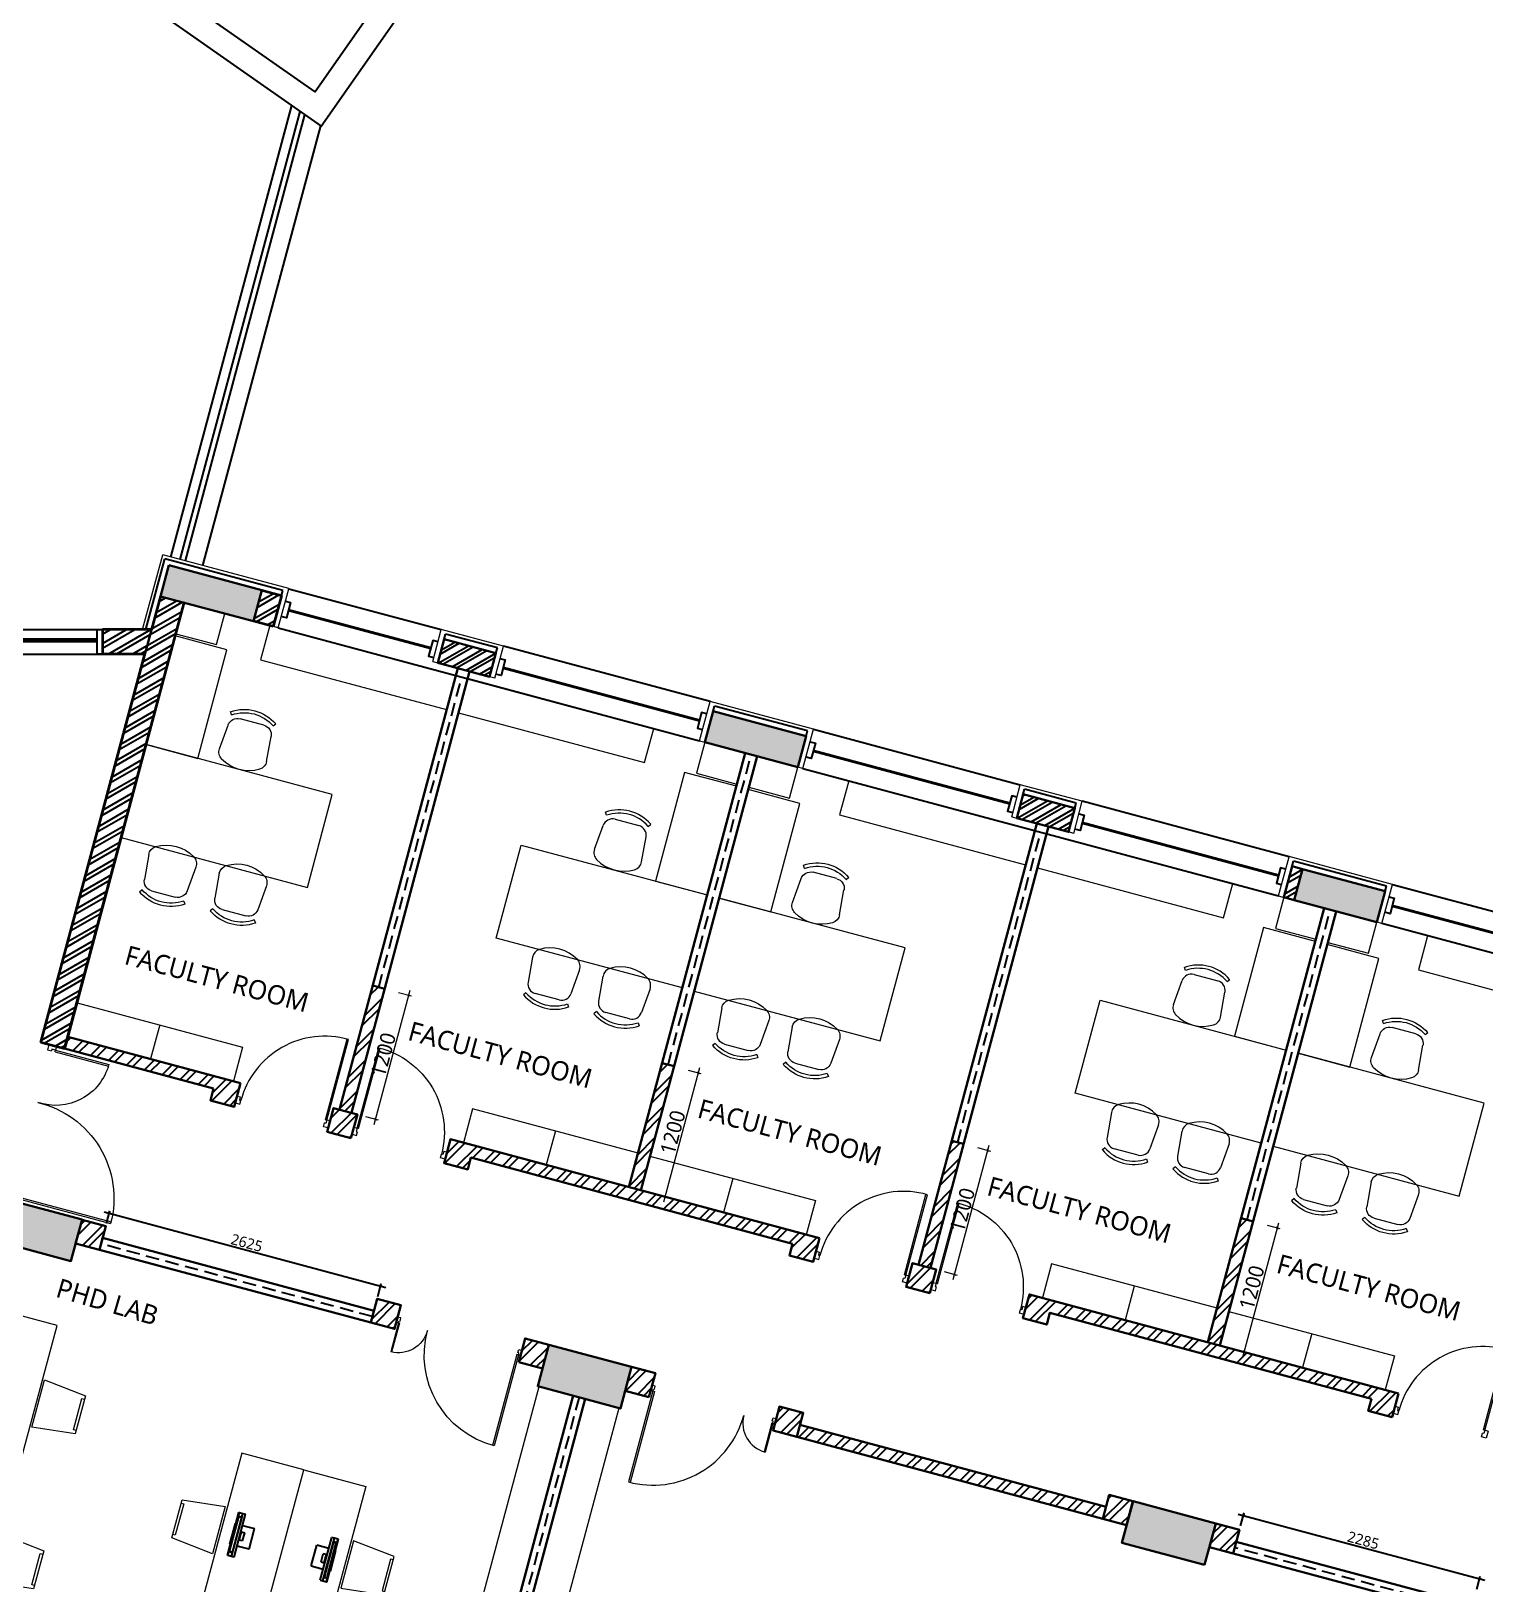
# Model space of a CAD drawing. Header units: millimetres. Extents: x 897770 to 1185420, y -692043 to -233237.
# Drawn here: x 937830 to 951413, y -512865 to -498358 of the extents above; entities that cross this region are included whole.
import ezdxf

# ---------------------------------------------------------------- set-up
doc = ezdxf.new("R2010")
doc.units = ezdxf.units.MM
doc.header["$MEASUREMENT"] = 0
doc.header["$PDMODE"] = 67
doc.linetypes.add('HIDDEN', pattern=[0.375, 0.25, -0.125])
doc.layers.get('Defpoints').update_dxf_attribs({"color": 6})
for name, color, linetype in [('A-Anno Tags', 6, 'Continuous'), ('A-Elevation', 4, 'Continuous'), ('A-Wall Patt', 8, 'Continuous'), ('A-Window', 4, 'Continuous'), ('S-Conc Patt', 9, 'Continuous')]:
    doc.layers.add(name, color=color, linetype=linetype)
for name, color, linetype, lineweight in [('A-Detail Lines', 8, 'Continuous', 25), ('A-Door', 4, 'Continuous', 9), ('A-DTLS-Elevation', 4, 'Continuous', 25), ('A-Wall Sec', 1, 'Continuous', 30), ('A-WIN', 5, 'Continuous', 25), ('Dim', 254, 'Continuous', 13), ('ele l', 6, 'Continuous', 15), ('Fire pipe', 80, 'Continuous', 15), ('frntr', 32, 'Continuous', 13), ('I-Furniture', 34, 'Continuous', 13), ('S-Concrete', 40, 'Continuous', 30), ('ST CLADDING PLAN', 6, 'Continuous', 9), ('text', 7, 'Continuous', 5)]:
    doc.layers.add(name, color=color, linetype=linetype, lineweight=lineweight)
doc.styles.get("Standard").update_dxf_attribs({"font": 'trebuc.ttf'})
doc.dimstyles.new('IIITD_WD_M @ 50', dxfattribs={"dimscale": 50, "dimtxt": 2, "dimasz": 0.5, "dimexe": 0.5, "dimexo": 0.25, "dimgap": 0.3, "dimtad": 1, "dimdec": 0, "dimrnd": 1, "dimzin": 0, "dimdsep": 46, "dimtxsty": 'Standard', "dimblk": 'ARCHTICK', "dimcen": 0.2, "dimdle": 1, "dimclrd": 8, "dimclre": 9, "dimadec": 0, "dimazin": 0, "dimtfac": 1, "dimtdec": 0, "dimtofl": 0, "dimtmove": 0, "dimatfit": 0, "dimfxl": 1, "dimtolj": 1, "dimtzin": 0, "dimlwd": -1, "dimlwe": -1, "dimarcsym": 0})
pattern_1 = [(45, (323.28, -71122.09), (-106.066017, 106.066017), []), (45, (394, -71122.09), (-106.066017, 106.066017), [])]

# ---------------------------------------------------------------- blocks, each defined once
blk = doc.blocks.new('ERGEWGRWR')
at = {"layer": 'A-Wall Patt'}
h = blk.add_hatch(dxfattribs=at)
h.set_pattern_fill('ANSI32', color=256, scale=250, style=0)
h.set_pattern_definition([(45, (5600, 500), (-66.291261, 66.291261), []), (45, (5644.19, 500), (-66.291261, 66.291261), [])])
h.paths.add_polyline_path([(918968, -353681), (918968, -353911), (919468, -353911), (919468, -353681)])
at = {"layer": 'A-Detail Lines'}
for p, q in [((919468, -353631, 0), (918968, -353631, 0)), ((918968, -353681, 0), (918968, -353631, 0)), ((919468, -353681, 0), (919468, -353631, 0))]:
    blk.add_line(p, q, dxfattribs=at)
at = {"layer": 'A-Wall Sec', "elevation": 0}
blk.add_lwpolyline([(918968, -353911), (918968, -353681), (919468, -353681), (919468, -353911)], close=True, dxfattribs=at)
blk.add_lwpolyline([(918968, -353911), (918968, -353681), (919468, -353681), (919468, -353911)], close=True, dxfattribs=at)
at = {"layer": 'A-WIN', "color": 2, "lineweight": 40}
blk.add_line((921468, -353796), (919568, -353796, 0), dxfattribs=at)
at = {"layer": 'A-WIN', "color": 2, "lineweight": 40, "elevation": 0}
blk.add_lwpolyline([(916968, -353796), (918868, -353796)], dxfattribs=at)
blk.add_lwpolyline([(916968, -353796), (918868, -353796)], dxfattribs=at)
at = {"layer": 'A-Window'}
for p, q in [((921518, -353601, 0), (919518, -353601, 0)), ((916918, -353981, 0), (921518, -353981))]:
    blk.add_line(p, q, dxfattribs=at)
at = {"layer": 'A-Window', "elevation": 0}
for points in [[(916918, -353601), (918918, -353601)], [(916918, -353721), (916968, -353721), (916968, -353871), (916918, -353871)], [(918918, -353721), (918868, -353721), (918868, -353871), (918918, -353871)], [(919518, -353721), (919568, -353721), (919568, -353871), (919518, -353871)], [(921518, -353721), (921468, -353721), (921468, -353871), (921518, -353871)]]:
    blk.add_lwpolyline(points, dxfattribs=at)
at = {"layer": 'ST CLADDING PLAN'}
for p, q in [((916918, -353981), (916918, -353601)), ((918918, -353911, 0), (918918, -353601, 0)), ((919518, -353601, 0), (918918, -353601, 0)), ((919518, -353911, 0), (919518, -353601, 0)), ((921518, -353981, 0), (921518, -353601, 0)), ((916918, -353981, 0), (916868, -353981)), ((918918, -353911, 0), (918968, -353911, 0)), ((919518, -353911, 0), (919468, -353911, 0)), ((921518, -353981), (921568, -353981))]:
    blk.add_line(p, q, dxfattribs=at)
blk = doc.blocks.new('ERGWERGWRWRG')
at = {"layer": 'A-Wall Patt'}
h = blk.add_hatch(dxfattribs=at)
h.set_pattern_fill('ANSI32', color=256, scale=250, style=0)
h.set_pattern_definition([(45, (2e-08, 500), (-66.291261, 66.291261), []), (45, (44.19, 500), (-66.291261, 66.291261), [])])
h.paths.add_polyline_path([(913368, -353681), (913368, -353911), (913868, -353911), (913868, -353681)])
at = {"layer": 'A-Detail Lines'}
for p, q in [((913868, -353631, 0), (913368, -353631, 0)), ((913368, -353681, 0), (913368, -353631, 0)), ((913868, -353681, 0), (913868, -353631, 0))]:
    blk.add_line(p, q, dxfattribs=at)
at = {"layer": 'A-Wall Sec', "elevation": 0}
blk.add_lwpolyline([(913368, -353911), (913368, -353681), (913868, -353681), (913868, -353911)], close=True, dxfattribs=at)
blk.add_lwpolyline([(913368, -353911), (913368, -353681), (913868, -353681), (913868, -353911)], close=True, dxfattribs=at)
at = {"layer": 'A-WIN', "color": 2, "lineweight": 40}
blk.add_line((915868, -353796), (913968, -353796, 0), dxfattribs=at)
at = {"layer": 'A-WIN', "color": 2, "lineweight": 40, "elevation": 0}
blk.add_lwpolyline([(911893, -353796), (913268, -353796)], dxfattribs=at)
blk.add_lwpolyline([(911893, -353796), (913268, -353796)], dxfattribs=at)
at = {"layer": 'A-Window'}
for p, q in [((915918, -353601, 0), (913918, -353601, 0)), ((911843, -353981, 0), (915918, -353981))]:
    blk.add_line(p, q, dxfattribs=at)
at = {"layer": 'A-Window', "elevation": 0}
for points in [[(911843, -353601), (913318, -353601)], [(911843, -353721), (911893, -353721), (911893, -353871), (911843, -353871)], [(913318, -353721), (913268, -353721), (913268, -353871), (913318, -353871)], [(913918, -353721), (913968, -353721), (913968, -353871), (913918, -353871)], [(915918, -353721), (915868, -353721), (915868, -353871), (915918, -353871)]]:
    blk.add_lwpolyline(points, dxfattribs=at)
at = {"layer": 'ST CLADDING PLAN'}
for p, q in [((911843, -353981), (911843, -353601)), ((913318, -353911, 0), (913318, -353601, 0)), ((913918, -353601, 0), (913318, -353601, 0)), ((913918, -353911, 0), (913918, -353601, 0)), ((915918, -353981, 0), (915918, -353601, 0)), ((911843, -353981, 0), (911793, -353981)), ((913318, -353911, 0), (913368, -353911, 0)), ((913918, -353911, 0), (913868, -353911, 0)), ((915918, -353981), (915968, -353981))]:
    blk.add_line(p, q, dxfattribs=at)
blk = doc.blocks.new('DFADWFSA')
at = {"layer": 'A-Wall Patt'}
h = blk.add_hatch(dxfattribs=at)
h.set_pattern_fill('ANSI32', color=256, scale=300, angle=345, style=0)
h.paths.add_polyline_path([(952992, -357866), (952932, -358089), (952449, -357959), (952509, -357737)])
at = {"layer": 'A-Detail Lines'}
for p, q in [((952509, -357737, 0), (952522, -357689, 0)), ((952522, -357689, 0), (953005, -357818, 0)), ((952992, -357866, 0), (953005, -357818, 0))]:
    blk.add_line(p, q, dxfattribs=at)
at = {"layer": 'A-Wall Sec', "elevation": 0}
blk.add_lwpolyline([(952932, -358089), (952992, -357866), (952509, -357737), (952449, -357959)], close=True, dxfattribs=at)
blk.add_lwpolyline([(952932, -358089), (952992, -357866), (952509, -357737), (952449, -357959)], close=True, dxfattribs=at)
at = {"layer": 'A-WIN', "color": 2, "lineweight": 40}
blk.add_line((950547, -357330, 0), (952382, -357822, 0), dxfattribs=at)
at = {"layer": 'A-WIN', "color": 2, "lineweight": 40, "elevation": 0}
blk.add_lwpolyline([(954387, -358359), (953058, -358003)], dxfattribs=at)
blk.add_lwpolyline([(954387, -358359), (953058, -358003)], dxfattribs=at)
at = {"layer": 'A-Window'}
for p, q in [((950549, -357129, 0), (952481, -357647, 0)), ((954387, -358551, 0), (950451, -357496, 0))]:
    blk.add_line(p, q, dxfattribs=at)
at = {"layer": 'A-Window', "elevation": 0}
for points in [[(950518, -357245), (950566, -357258), (950528, -357403), (950479, -357390)], [(952450, -357763), (952402, -357750), (952363, -357895), (952411, -357908)], [(954485, -358184), (953061, -357802)], [(953030, -357918), (953078, -357931), (953039, -358076), (952991, -358063)], [(954454, -358300), (954406, -358287), (954367, -358432), (954416, -358445)]]:
    blk.add_lwpolyline(points, dxfattribs=at)
at = {"layer": 'ST CLADDING PLAN'}
for p, q in [((950451, -357496, 0), (950549, -357129, 0)), ((950451, -357496, 0), (950403, -357483, 0)), ((952401, -357946, 0), (952481, -357647, 0)), ((952481, -357647, 0), (953061, -357802, 0)), ((952980, -358101, 0), (953061, -357802, 0)), ((952401, -357946, 0), (952449, -357959, 0)), ((952980, -358101, 0), (952932, -358089, 0)), ((954387, -358551, 0), (954485, -358184, 0)), ((954387, -358551, 0), (954435, -358564, 0))]:
    blk.add_line(p, q, dxfattribs=at)
blk = doc.blocks.new('EWRGWHGWR')
at = {"layer": 'A-Door'}
for name, rotation in [('ERGWERGWRWRG', 344.9999999774988), ('ERGEWGRWR', 344.9999999829265)]:
    blk.add_blockref(name, (150984, 223188, 0), dxfattribs=dict(at, rotation=rotation))
blk.add_blockref('DFADWFSA', (0, 0), dxfattribs=at)
blk = doc.blocks.new('ddfdfdf')
at = {"layer": 'A-Wall Patt'}
h = blk.add_hatch(dxfattribs=at)
h.set_pattern_fill('ANSI32', color=256, scale=300, angle=345, style=0)
h.paths.add_polyline_path([(940169, -354431), (939985, -354381), (939908, -354671), (940091, -354720)])
h = blk.add_hatch(dxfattribs=at)
h.set_pattern_fill('ANSI32', color=256, scale=300, angle=345, style=0)
h.set_pattern_definition([(30, (3475.94, 12972.38), (-56.25, 97.427858), []), (30, (3527.17, 12958.66), (-56.25, 97.427858), [])])
h.paths.add_polyline_path([(949708, -356986), (949611, -356960), (949533, -357250), (949630, -357276)])
for p, q in [((944202, -355511), (944215, -355463, 0)), ((945084, -355696), (944215, -355463, 0)), ((945071, -355744), (945084, -355696)), ((949611, -356960, 0), (949624, -356912, 0)), ((950493, -357145, 0), (949624, -356912, 0)), ((950480, -357193, 0), (950493, -357145, 0))]:
    blk.add_line(p, q, dxfattribs=at)
at = {"layer": 'A-Wall Sec', "lineweight": 35}
for p, q in [((939985, -354381, 0), (940169, -354431, 0)), ((940169, -354431, 0), (940091, -354720, 0)), ((940091, -354720, 0), (939908, -354671, 0))]:
    blk.add_line(p, q, dxfattribs=at)
at = {"layer": 'A-Wall Sec'}
for p, q in [((949611, -356960, 0), (949533, -357250, 0)), ((949708, -356986, 0), (949611, -356960, 0)), ((949533, -357250, 0), (949630, -357276, 0))]:
    blk.add_line(p, q, dxfattribs=at)
at = {"layer": 'ST CLADDING PLAN'}
for p, q in [((945140, -355680), (944174, -355421, 0)), ((950549, -357129, 0), (949583, -356870, 0))]:
    blk.add_line(p, q, dxfattribs=at)
at = {"layer": 'A-Door'}
blk.add_blockref('EWRGWHGWR', (0, 0), dxfattribs=at)
blk = doc.blocks.new('Big Door Garbage')
at = {"layer": 'A-Detail Lines', "lineweight": 18}
for centre, radius, start, end in [((-12515, 128703), 515, 270, 3.8969), ((-11085, 128703), 915, 177.8078, 270)]:
    blk.add_arc(centre, radius, start, end, dxfattribs=at)
at = {"layer": 'ele l', "lineweight": 18}
for p, q in [((-12550, 128778), (-12500, 128778)), ((-12550, 128703), (-12550, 128778)), ((-12550, 128703), (-12515, 128703)), ((-12515, 128738), (-12500, 128738)), ((-12515, 128703), (-12515, 128738)), ((-12515, 128703), (-12515, 128188)), ((-12499, 128703), (-12515, 128703)), ((-12500, 128778), (-12500, 128738)), ((-12499, 128703), (-12499, 128188)), ((-11101, 128703), (-11101, 127788)), ((-11101, 128703), (-11085, 128703)), ((-11100, 128778), (-11100, 128738)), ((-11050, 128778), (-11100, 128778)), ((-11085, 128738), (-11100, 128738)), ((-11085, 128703), (-11085, 128738)), ((-11050, 128703), (-11085, 128703)), ((-11085, 128703), (-11085, 127788)), ((-11050, 128703), (-11050, 128778))]:
    blk.add_line(p, q, dxfattribs=at)
blk = doc.blocks.new('DW2')
at = {"layer": 'A-Door', "color": 5}
for p, q in [((43354, -198780), (43354, -197988)), ((43396, -197988), (43354, -197988)), ((43396, -197988), (43396, -198780)), ((43396, -198780), (43354, -198780))]:
    blk.add_line(p, q, dxfattribs=at)
at = {"layer": 'A-Door'}
blk.add_ellipse((43302, -197975), major_axis=(-598, 560), ratio=0.966508, start_param=0.785398, end_param=2.371094, dxfattribs=at)
at = {"layer": 'A-Window'}
for p, q in [((42396, -197813), (41396, -197813)), ((43496, -197813), (44496, -197813)), ((42396, -198043), (41396, -198043)), ((43496, -198043), (44496, -198043))]:
    blk.add_line(p, q, dxfattribs=at)
at = {"layer": 'A-Window', "color": 2, "lineweight": 60}
for p, q in [((42396, -197943), (41446, -197943)), ((43496, -197943), (44446, -197943))]:
    blk.add_line(p, q, dxfattribs=at)
at = {"layer": 'A-Window'}
for points in [[(41396, -197813), (41446, -197813), (41446, -198043), (41396, -198043)], [(44496, -197813), (44444, -197813), (44444, -198043), (44496, -198043)]]:
    blk.add_lwpolyline(points, dxfattribs=at)
for points in [[(42496, -197813), (42396, -197813), (42396, -198043), (42496, -198043)], [(43396, -197813), (43496, -197813), (43496, -198043), (43396, -198043)]]:
    blk.add_lwpolyline(points, close=True, dxfattribs=at)
blk = doc.blocks.new('t4ww4tw3')
at = {"layer": 'S-Conc Patt'}
for points in [[(789908, -503872), (789985, -503582), (789116, -503349), (789038, -503639)], [(794993, -505234), (795071, -504945), (794202, -504712), (794124, -505001)], [(787533, -509255), (787430, -509642), (788203, -509849), (788306, -509462)], [(792667, -510631), (792564, -511018), (793337, -511225), (793440, -510838)]]:
    blk.add_hatch(color=256, dxfattribs=at).paths.add_polyline_path(points)
h = blk.add_hatch(color=256, dxfattribs=at)
h.dxf.hatch_style = 1
h.paths.add_polyline_path([(799708, -506187), (799630, -506477), (800403, -506684), (800480, -506394)])
h = blk.add_hatch(color=256, dxfattribs=at)
h.dxf.hatch_style = 1
h.paths.add_polyline_path([(798898, -512300), (798125, -512093), (798021, -512480), (798794, -512687), (798794, -512687)])
at = {"layer": 'S-Concrete'}
for points in [[(789116, -503349), (789038, -503639), (789908, -503872), (789985, -503582)], [(794202, -504712), (794124, -505001), (794993, -505234), (795071, -504945)], [(792667, -510631), (792564, -511018), (793337, -511225), (793440, -510838)]]:
    blk.add_lwpolyline(points, close=True, dxfattribs=at)
at = {"layer": 'S-Concrete', "elevation": 0}
for points in [[(800403, -506684), (800480, -506394), (799708, -506187), (799630, -506477)], [(787533, -509255), (787430, -509642), (788203, -509849), (788306, -509462)], [(798794, -512687), (798898, -512300), (798125, -512093), (798021, -512480)]]:
    blk.add_lwpolyline(points, close=True, dxfattribs=at)
blk = doc.blocks.new('lecture roof plan')
at = {"layer": 'A-Elevation'}
for points in [[(598018.9, -439202.2), (601248.9, -439202.2), (601248.9, -412982.2), (585896.5, -412982.2), (585896.5, -416442.2), (583988.9, -416442.2), (583988.9, -431272.2), (590838.9, -431272.2), (590838.9, -435442.2)], [(591068.9, -432372.2), (593218.9, -432372.2), (593218.9, -431042.2), (584218.9, -431042.2), (584218.9, -416672.2), (586841.3, -416672), (586841.3, -413212), (601018.9, -413212.2), (601018.9, -438972.2), (598018.9, -438972.2)]]:
    blk.add_lwpolyline(points, dxfattribs=at)
blk = doc.blocks.new('ABL_Door_S - 1000 x 2100-11-3 Second Floor Lvl')
at = {"layer": 'A-Door'}
blk.add_arc((-450, -2.5), 900, 269.04503, 0, dxfattribs=at)
at = {"layer": 'ele l'}
for p, q in [((-500, 37.5), (-450, 37.5)), ((-500, -37.5), (-500, 37.5)), ((-450, 37.5), (-450, -2.5)), ((450, 37.5), (450, -2.5)), ((500, 37.5), (450, 37.5)), ((500, -37.5), (500, 37.5)), ((-500, -37.5), (-465, -37.5)), ((-465, -2.5), (-450, -2.5)), ((-465, -37.5), (-465, -2.5)), ((-465, -37.5), (-465, -902.4)), ((-450, -37.5), (-465, -37.5)), ((-450, -37.5), (-450, -902.5)), ((465, -2.5), (450, -2.5)), ((465, -37.5), (465, -2.5)), ((500, -37.5), (465, -37.5))]:
    blk.add_line(p, q, dxfattribs=at)
blk = doc.blocks.new('A$C3CEC27A9')
at = {"layer": 'A-Detail Lines', "lineweight": 18}
for centre, radius, start, end in [((-1181, -51), 880, 270, 0), ((-21, -51), 280, 180, 270)]:
    blk.add_arc(centre, radius, start, end, dxfattribs=at)
at = {"layer": 'A-Door', "lineweight": 18}
for p, q in [((-1181, -51), (-1181, -931)), ((-1181, -51), (-1166, -51)), ((-1166, -51), (-1166, -931)), ((-30, -51), (-30, -331)), ((-30, -51), (-21, -51)), ((-21, -51), (-21, -331))]:
    blk.add_line(p, q, dxfattribs=at)
at = {"layer": 'A-Door'}
for points in [[(-1181, -51), (-1181, -31), (-1171, -31), (-1171, -1), (-1201, -1), (-1201, -51), (-1181, -51)], [(-21, -51), (-21, -31), (-31, -31), (-31, -1), (-1, -1), (-1, -51), (-21, -51)]]:
    blk.add_lwpolyline(points, dxfattribs=at)
blk = doc.blocks.new('chair1')
at = {"layer": 'frntr'}
for p, q in [((-320, 228), (-84, 207)), ((16, 201), (42, 219)), ((1, 115), (1, -115)), ((-320, -228), (-84, -207)), ((16, -201), (42, -219))]:
    blk.add_line(p, q, dxfattribs=at)
for centre, radius, start, end in [((-108, 0), 351, 148.407, 211.593), ((-328, 135), 92.9, 85.0303, 148.407), ((-92, 115), 92.9, 0, 85.0303), ((-278, 0), 356, 325.6197, 34.3803), ((-278, 0), 387, 325.6197, 34.3803), ((-92, -115), 92.9, 274.9697, 0), ((-328, -135), 92.9, 211.593, 274.9697)]:
    blk.add_arc(centre, radius, start, end, dxfattribs=at)
blk = doc.blocks.new('_ArchTick')
at = {"color": 0, "linetype": 'ByBlock', "const_width": 0.15}
blk.add_lwpolyline([(-0.5, -0.5), (0.5, 0.5)], dxfattribs=at)
blk = doc.blocks.new('*D854')
at = {"layer": 'Defpoints', "color": 0, "transparency": 16777216}
for p in [(949247, -509479, 0), (949473, -509539), (948936, -510638, 0)]:
    blk.add_point(p, dxfattribs=at)
at = {"layer": 'Dim', "color": 8, "transparency": 16777216}
blk.add_line((949150, -510747), (949486, -509491), dxfattribs=at)
at = {"layer": 'Dim', "color": 9, "transparency": 16777216}
for p, q in [((949377, -509514), (949498, -509546)), ((949066, -510673), (949187, -510705))]:
    blk.add_line(p, q, dxfattribs=at)
at = {"layer": 'Dim', "color": 8, "transparency": 16777216, "xscale": 25, "yscale": 25, "zscale": 25}
for p, rotation in [((949473, -509539), 74.99999659108425), ((949163, -510698), 254.9999965910842)]:
    blk.add_blockref('_ArchTick', p, dxfattribs=dict(at, rotation=rotation))
at = {"layer": 'Dim', "color": 0, "transparency": 16777216, "insert": (949235, -510097), "char_height": 140, "attachment_point": 5, "rotation": 75}
blk.add_mtext('\\A1;1200', dxfattribs=at)
blk = doc.blocks.new('*D846')
at = {"layer": 'Defpoints', "color": 0, "transparency": 16777216}
for p in [(946542, -508754, 0), (946769, -508815), (946232, -509913, 0)]:
    blk.add_point(p, dxfattribs=at)
at = {"layer": 'Dim', "color": 8, "transparency": 16777216}
blk.add_line((946446, -510022), (946782, -508766), dxfattribs=at)
at = {"layer": 'Dim', "color": 9, "transparency": 16777216}
for p, q in [((946673, -508789), (946793, -508821)), ((946362, -509948), (946483, -509980))]:
    blk.add_line(p, q, dxfattribs=at)
at = {"layer": 'Dim', "color": 8, "transparency": 16777216, "xscale": 25, "yscale": 25, "zscale": 25}
for p, rotation in [((946769, -508815), 74.99999659107745), ((946459, -509974), 254.9999965910775)]:
    blk.add_blockref('_ArchTick', p, dxfattribs=dict(at, rotation=rotation))
at = {"layer": 'Dim', "color": 0, "transparency": 16777216, "insert": (946531, -509372), "char_height": 140, "attachment_point": 5, "rotation": 75}
blk.add_mtext('\\A1;1200', dxfattribs=at)
blk = doc.blocks.new('*D847')
at = {"layer": 'Defpoints', "color": 0, "transparency": 16777216}
for p in [(943838, -508029, 0), (944064, -508090), (943527, -509188, 0)]:
    blk.add_point(p, dxfattribs=at)
at = {"layer": 'Dim', "color": 8, "transparency": 16777216}
blk.add_line((943741, -509297), (944077, -508041), dxfattribs=at)
at = {"layer": 'Dim', "color": 9, "transparency": 16777216}
for p, q in [((943968, -508064), (944088, -508096)), ((943657, -509223), (943778, -509255))]:
    blk.add_line(p, q, dxfattribs=at)
at = {"layer": 'Dim', "color": 8, "transparency": 16777216, "xscale": 25, "yscale": 25, "zscale": 25}
for p, rotation in [((944064, -508090), 74.99999659107675), ((943754, -509249), 254.9999965910767)]:
    blk.add_blockref('_ArchTick', p, dxfattribs=dict(at, rotation=rotation))
at = {"layer": 'Dim', "color": 0, "transparency": 16777216, "insert": (943826, -508647), "char_height": 140, "attachment_point": 5, "rotation": 75}
blk.add_mtext('\\A1;1200', dxfattribs=at)
blk = doc.blocks.new('*D848')
at = {"layer": 'Defpoints', "color": 0, "transparency": 16777216}
for p in [(941133, -507304, 0), (941360, -507365), (940823, -508464, 0)]:
    blk.add_point(p, dxfattribs=at)
at = {"layer": 'Dim', "color": 8, "transparency": 16777216}
blk.add_line((941036, -508573), (941373, -507317), dxfattribs=at)
at = {"layer": 'Dim', "color": 9, "transparency": 16777216}
for p, q in [((941263, -507339), (941384, -507372)), ((940953, -508498), (941074, -508531))]:
    blk.add_line(p, q, dxfattribs=at)
at = {"layer": 'Dim', "color": 8, "transparency": 16777216, "xscale": 25, "yscale": 25, "zscale": 25}
for p, rotation in [((941360, -507365), 74.99999659106602), ((941049, -508524), 254.999996591066)]:
    blk.add_blockref('_ArchTick', p, dxfattribs=dict(at, rotation=rotation))
at = {"layer": 'Dim', "color": 0, "transparency": 16777216, "insert": (941121, -507922), "char_height": 140, "attachment_point": 5, "rotation": 75}
blk.add_mtext('\\A1;1200', dxfattribs=at)
blk = doc.blocks.new('*D965')
at = {"color": 8, "transparency": 16777216}
blk.add_line((938512, -509390), (941144, -510095), dxfattribs=at)
at = {"color": 9, "transparency": 16777216}
for p, q in [((938534, -509499), (938567, -509379)), ((941070, -510179), (941102, -510058))]:
    blk.add_line(p, q, dxfattribs=at)
at = {"layer": 'Defpoints', "color": 0, "transparency": 16777216}
for p in [(938499, -509633, 0), (941096, -510082), (941034, -510313, 0)]:
    blk.add_point(p, dxfattribs=at)
at = {"color": 8, "transparency": 16777216, "xscale": 25, "yscale": 25, "zscale": 25}
for p, rotation in [((938560, -509403), 164.999994907902), ((941096, -510082), 344.999994907902)]:
    blk.add_blockref('_ArchTick', p, dxfattribs=dict(at, rotation=rotation))
at = {"color": 0, "transparency": 16777216, "insert": (939845, -509679), "char_height": 100, "attachment_point": 5, "rotation": 345}
blk.add_mtext('\\A1;2625', dxfattribs=at)
blk = doc.blocks.new('*D966')
at = {"color": 8, "transparency": 16777216}
blk.add_line((949107, -512213), (951411, -512831), dxfattribs=at)
at = {"color": 9, "transparency": 16777216}
for p, q in [((949130, -512323), (949162, -512202)), ((951337, -512914), (951369, -512794))]:
    blk.add_line(p, q, dxfattribs=at)
at = {"layer": 'Defpoints', "color": 0, "transparency": 16777216}
for p in [(949090, -512471, 0), (951363, -512818), (951297, -513063)]:
    blk.add_point(p, dxfattribs=at)
at = {"color": 8, "transparency": 16777216, "xscale": 25, "yscale": 25, "zscale": 25}
for p, rotation in [((949156, -512226), 164.9999949079656), ((951363, -512818), 344.9999949079656)]:
    blk.add_blockref('_ArchTick', p, dxfattribs=dict(at, rotation=rotation))
at = {"color": 0, "transparency": 16777216, "insert": (950276, -512458), "char_height": 100, "attachment_point": 5, "rotation": 345}
blk.add_mtext('\\A1;2285', dxfattribs=at)
blk = doc.blocks.new('Chair Student - Medium - Chair Student - Medium-54-Level 1')
for p, q in [((-229, 254), (229, 254)), ((-184, -152), (-229, 254)), ((229, 254), (184, -152)), ((-152, -152), (-152, -127)), ((-152, -127), (152, -127)), ((152, -127), (152, -152)), ((184, -152), (-184, -152))]:
    blk.add_line(p, q)
blk = doc.blocks.new('TFT Monitor - TFT Monitor-55-Level 1')
at = {"layer": 'A-Detail Lines'}
for p, q in [((-35, 31), (-35, 35)), ((-35, 35), (380, 35)), ((-35, -4), (-35, 31)), ((-35, 31), (-35, 31)), ((-35, 31), (380, 31)), ((-35, 31), (380, 31)), ((0, 28), (345, 28)), ((0, -2), (0, 28)), ((5, 25), (0, 28)), ((5, -2), (5, 25)), ((5, 25), (340, 25)), ((72, 35), (72, 40)), ((72, 40), (272, 40)), ((272, 40), (272, 35)), ((345, 28), (340, 25)), ((340, 25), (340, -2)), ((345, 28), (345, -2)), ((380, 35), (380, 31)), ((380, 31), (380, 31)), ((380, 31), (380, -4)), ((-35, -29), (-35, -4)), ((-35, -4), (380, -4)), ((-35, -29), (380, -29)), ((345, -2), (0, -2)), ((72, -145), (72, -29)), ((132, -35), (132, -30)), ((132, -67), (132, -35)), ((132, -35), (212, -35)), ((132, -67), (212, -67)), ((212, -30), (212, -35)), ((212, -35), (212, -67)), ((272, -29), (272, -145)), ((380, -4), (380, -29)), ((72, -145), (272, -145))]:
    blk.add_line(p, q, dxfattribs=at)

msp = doc.modelspace()

# ---------------------------------------------------------------- hatches: boundary and pattern name
at = {"layer": 'A-Wall Patt'}
h = msp.add_hatch(dxfattribs=at)
h.set_pattern_fill('ANSI32', color=256, scale=300, angle=345, style=0)
h.set_pattern_definition([(30, (938756.96, -504059.18), (-56.25, 97.428), []), (30, (938808.18, -504072.9), (-56.25, 97.428), [])])
h.paths.add_polyline_path([(938955.4, -503948.8), (938498.4, -503948.8), (938498.4, -504178.8), (938893.8, -504178.8)], flags=16)
h.paths.add_polyline_path([(939221.8, -503843), (939260.6, -503698.2), (939038.5, -503638.7), (938955.3, -503948.8), (938933.5, -504030.2), (938911.6, -504112.2), (938893.8, -504178.8), (938508.9, -505613.8), (937921.7, -507806.6), (938143.8, -507866.1)])
h = msp.add_hatch(dxfattribs=at)
h.set_pattern_fill('ANSI32', color=256, scale=400, style=0)
h.set_pattern_definition([(45, (-7790.44, -68948.65), (-106.066017, 106.066017), []), (45, (-7719.73, -68948.65), (-106.066017, 106.066017), [])])
h.paths.add_polyline_path([(941133, -507305.2), (941021.9, -507275.5), (940711.3, -508434.5), (940822.4, -508464.3)])
h = msp.add_hatch(dxfattribs=at)
h.set_pattern_fill('ANSI32', color=256, scale=400, style=0)
h.paths.add_polyline_path([(939787, -508186.2), (938173.9, -507754), (938144.1, -507865.1), (939535.1, -508237.8), (939505.3, -508348.9), (939727.5, -508408.4)])
h = msp.add_hatch(dxfattribs=at)
h.set_pattern_fill('ANSI32', color=256, scale=400, style=0)
h.set_pattern_definition([(45, (-5085.9, -69672.7), (-106.066017, 106.066017), []), (45, (-5015.19, -69672.7), (-106.066017, 106.066017), [])])
h.paths.add_polyline_path([(943837.5, -508029.2), (943726.4, -507999.6), (943415.9, -509158.6), (943526.9, -509188.4)])
h = msp.add_hatch(dxfattribs=at)
h.set_pattern_fill('ANSI32', color=256, scale=400, style=0)
h.paths.add_polyline_path([(940878.5, -508478.8), (940656.3, -508419.3), (940596.8, -508641.3), (940819, -508700.9), (940828.7, -508664.7), (940828.4, -508664.6), (940845.8, -508599.4), (940846.1, -508599.5)])
h = msp.add_hatch(dxfattribs=at)
h.set_pattern_fill('ANSI32', color=256, scale=400, style=0)
h.paths.add_polyline_path([(941747.5, -508711.6), (941715.2, -508832.3), (941715.2, -508832.3), (941697.7, -508897.5), (941697.7, -508897.5), (941688, -508933.7), (941910.2, -508993.3), (941939.9, -508882.2), (944944, -509687.1), (944914.2, -509798.2), (945136.4, -509857.7), (945195.9, -509635.6)])
h = msp.add_hatch(dxfattribs=at)
h.set_pattern_fill('ANSI32', color=256, scale=400, style=0)
h.set_pattern_definition(pattern_1)
h.paths.add_polyline_path([(946541.7, -508756.4), (946430.6, -508726.7), (946120.7, -509883.4), (946231.8, -509913.2)])
h = msp.add_hatch(dxfattribs=at)
h.set_pattern_fill('ANSI32', color=256, scale=400, style=0)
h.paths.add_polyline_path([(938528.4, -509522.1), (938306.2, -509462.6), (938246.7, -509684.8), (938468.8, -509744.3)])
h = msp.add_hatch(dxfattribs=at)
h.set_pattern_fill('ANSI32', color=256, scale=400, style=0)
h.set_pattern_definition(pattern_1)
h.paths.add_polyline_path([(949246.7, -509478.6), (949135.6, -509449), (948825.1, -510608), (948936.1, -510637.7)])
h = msp.add_hatch(dxfattribs=at)
h.set_pattern_fill('ANSI32', color=256, scale=400, style=0)
h.paths.add_polyline_path([(946287.4, -509928.1), (946065.2, -509868.6), (946005.7, -510090.7), (946227.9, -510150.2)])
h = msp.add_hatch(dxfattribs=at)
h.set_pattern_fill('ANSI32', color=256, scale=400, style=0)
h.paths.add_polyline_path([(941286.1, -510261.1), (941063.9, -510201.5), (941004.4, -510423.7), (941226.5, -510483.2), (941243.4, -510420.4), (941243.4, -510420.4), (941256.3, -510372.1), (941256.3, -510372.1)])
h = msp.add_hatch(dxfattribs=at)
h.set_pattern_fill('ANSI32', color=256, scale=400, style=0)
h.paths.add_polyline_path([(947156.7, -510161), (947097.2, -510383.2), (947319.3, -510442.7), (947349.1, -510331.6), (950353.1, -511136.5), (950323.4, -511247.6), (950545.5, -511307.1), (950605.1, -511084.9)])
h = msp.add_hatch(dxfattribs=at)
h.set_pattern_fill('ANSI32', color=256, scale=400, style=0)
h.paths.add_polyline_path([(942667.3, -510631.2), (942445.2, -510571.6), (942385.7, -510793.8), (942607.8, -510853.3)])
h = msp.add_hatch(dxfattribs=at)
h.set_pattern_fill('ANSI32', color=256, scale=400, style=0)
h.paths.add_polyline_path([(943662.3, -510897.8), (943440.1, -510838.2), (943380.6, -511060.4), (943602.7, -511119.9)])
h = msp.add_hatch(dxfattribs=at)
h.set_pattern_fill('ANSI32', color=256, scale=400, style=0)
h.paths.add_polyline_path([(945043.5, -511267.8), (944821.4, -511208.3), (944791.6, -511319.4), (944791.6, -511319.4), (944778.7, -511367.7), (944778.7, -511367.7), (944761.9, -511430.4), (944984, -511490)])
h = msp.add_hatch(dxfattribs=at)
h.set_pattern_fill('ANSI32', color=256, scale=400, style=0)
h.paths.add_polyline_path([(945013.8, -511378.9), (944984, -511490), (947843.2, -512256.1), (947872.9, -512145)])
h = msp.add_hatch(dxfattribs=at)
h.set_pattern_fill('ANSI32', color=256, scale=400, style=0)
h.paths.add_polyline_path([(948124.8, -512093.5), (947902.7, -512034), (947843.2, -512256.1), (948065.3, -512315.6)])
h = msp.add_hatch(dxfattribs=at)
h.set_pattern_fill('ANSI32', color=256, scale=400, style=0)
h.set_pattern_definition([(45, (-2429.32, 650.86), (-106.066017, 106.066017), []), (45, (-2358.61, 650.86), (-106.066017, 106.066017), [])])
h.paths.add_polyline_path([(949119.7, -512360.1), (948897.6, -512300.6), (948838, -512522.7), (948849.1, -512525.7), (949060.2, -512582.2)])

# ---------------------------------------------------------------- linework, layer by layer
at = {"layer": 'A-Anno Tags'}
for p, q in [((939223.7, -503294.9), (940345.3, -499109.3)), ((939272, -503307.9), (940388.9, -499139.9))]:
    msp.add_line(p, q, dxfattribs=at)
at = {"layer": 'A-DTLS-Elevation', "ltscale": 0.5}
for p, q in [((939136.8, -503271.6), (940266.8, -499054.4)), ((939436.3, -503351.9), (940537.1, -499243.6))]:
    msp.add_line(p, q, dxfattribs=at)
at = {"layer": 'A-Wall Patt'}
for p, q in [((938903.6, -503948.8), (939080.8, -503287.7)), ((940181.9, -503582.7, 0), (939080.8, -503287.7, 0)), ((940169, -503631, 0), (940181.9, -503582.7, 0))]:
    msp.add_line(p, q, dxfattribs=at)
at = {"layer": 'A-Wall Sec'}
for p, q in [((939038.5, -503638.7), (937922, -507805.6, 0)), ((939260.6, -503698.2), (938144.1, -507865.1, 0)), ((941816.1, -504310.5, 0), (940711.6, -508434.1, 0)), ((941927.2, -504340.2, 0), (940822.6, -508463.8, 0)), ((944502.6, -505102.8, 0), (943415.9, -509158.6, 0)), ((944613.7, -505132.6, 0), (943526.9, -509188.4, 0)), ((946120.7, -509883.4, 0), (947225.3, -505759.9, 0)), ((946231.8, -509913.2, 0), (947336.4, -505789.6, 0)), ((949911.8, -506552.2, 0), (948825.1, -510608, 0)), ((950022.9, -506581.9, 0), (948936, -510638.1, 0)), ((941133.1, -507304.6, 0), (941022.1, -507274.9, 0)), ((943837.5, -508029.2, 0), (943726.5, -507999.5, 0)), ((946542.3, -508754, 0), (946431.3, -508724.2, 0)), ((949246.7, -509478.6, 0), (949135.6, -509448.9, 0)), ((945166.1, -509746.6, 0), (945166.1, -509746.6, 0)), ((942894.6, -511106.2, 0), (941104.9, -517785.6, 0)), ((943005.7, -511136, 0), (941216, -517815.3, 0)), ((950575.3, -511196, 0), (950575.3, -511196, 0))]:
    msp.add_line(p, q, dxfattribs=at)
at = {"layer": 'A-Wall Sec', "lineweight": 35}
for p, q in [((938143.8, -507866.1), (939260.6, -503698.2)), ((939038.5, -503638.5), (938955.3, -503948.8)), ((938955.4, -503948.8), (938498.4, -503948.8)), ((937920.8, -507806.4), (938893.8, -504178.8)), ((938893.8, -504178.8), (938498.4, -504178.8)), ((938143.9, -507866.2), (937920.8, -507806.4))]:
    msp.add_line(p, q, dxfattribs=at)
msp.add_lwpolyline([(938498.4, -503948.8), (938498.4, -504178.8)], dxfattribs=at)
at = {"layer": 'A-Wall Sec', "elevation": 0}
for points in [[(937936, -507751), (937921.4, -507805.4), (939535.1, -508237.8)], [(939787, -508186.2), (938173.3, -507753.9)], [(939787, -508186.2), (939727.5, -508408.4), (939505.3, -508348.9), (939535.1, -508237.8)], [(945195.9, -509635.6), (941747.5, -508711.6), (941688, -508933.7), (941910.2, -508993.3), (941939.9, -508882.2), (944944, -509687.1)], [(938246.7, -509684.8), (938468.8, -509744.3), (938528.4, -509522.1), (938306.2, -509462.6), (938246.7, -509684.8)], [(941004.4, -510423.7), (941004.4, -510423.7), (938468.8, -509744.3), (938498.6, -509633.2), (941034.1, -510312.6)], [(945195.9, -509635.6), (945136.4, -509857.7), (944914.2, -509798.2), (944944, -509687.1)], [(941004.4, -510423.7), (941226.5, -510483.2), (941286.1, -510261.1), (941063.9, -510201.5), (941004.4, -510423.7)], [(950605.1, -511084.9), (947156.7, -510161), (947097.2, -510383.2), (947319.3, -510442.7), (947349.1, -510331.6), (950353.1, -511136.5)], [(950605.1, -511084.9), (950545.5, -511307.1), (950323.4, -511247.6), (950353.1, -511136.5)], [(944984, -511490), (944761.9, -511430.4), (944821.4, -511208.3), (945043.5, -511267.8), (944984, -511490)], [(947872.9, -512145), (945013.8, -511378.9)], [(944984, -511490), (948065.3, -512315.6), (948095.1, -512204.5)], [(951267.4, -513173.6), (948838.1, -512522.6), (948867.8, -512411.6)], [(949090, -512471.1), (951297.1, -513062.5)]]:
    msp.add_lwpolyline(points, dxfattribs=at)
for points in [[(940819, -508700.9), (940596.8, -508641.3), (940656.3, -508419.3), (940878.5, -508478.8)], [(946227.9, -510150.2), (946005.7, -510090.7), (946065.2, -509868.6), (946287.4, -509928.1)], [(942385.7, -510793.8), (942607.8, -510853.3), (942667.3, -510631.2), (942445.2, -510571.6)], [(943602.7, -511119.9), (943380.6, -511060.4), (943440.1, -510838.2), (943662.3, -510897.8)], [(947843.2, -512256.1), (948065.3, -512315.6), (948124.8, -512093.5), (947902.7, -512034)], [(949060.2, -512582.2), (948838.1, -512522.6), (948897.6, -512300.6), (949119.7, -512360.1)]]:
    msp.add_lwpolyline(points, close=True, dxfattribs=at)
at = {"layer": 'A-Window', "linetype": 'HIDDEN', "ltscale": 500}
for p, q in [((941078, -507289.8, 0), (941854, -504393.7, 0)), ((943782.3, -508014.5, 0), (944558.5, -505117.8, 0)), ((946486.9, -508739.1, 0), (947263, -505842.5, 0)), ((949191.5, -509463.8, 0), (949967.6, -506567.1, 0)), ((941019.3, -510368.2, 0), (938483.7, -509688.8, 0)), ((942950.2, -511121.1, 0), (941160.5, -517800.4, 0)), ((951282.2, -513118), (949075.1, -512526.6, 0))]:
    msp.add_line(p, q, dxfattribs=at)
at = {"layer": 'Fire pipe', "elevation": 0}
for points in [[(939260.6, -503698.2), (939183, -503988), (939561.5, -504089.4), (939639.2, -503799.7), (939260.6, -503698.2)], [(944124.1, -505001.4), (944046.4, -505291.1), (944425, -505392.6), (944502.6, -505102.8), (944124.1, -505001.4)], [(944613.7, -505132.6), (944536, -505422.3), (944914.6, -505523.8), (944992.2, -505234), (944613.7, -505132.6)], [(949533.3, -506450.8), (949455.6, -506740.5), (949834.2, -506842), (949911.8, -506552.2), (949533.3, -506450.8)], [(950022.9, -506581.9), (949945.2, -506871.7), (950323.8, -506973.2), (950401.4, -506683.4), (950022.9, -506581.9)]]:
    msp.add_lwpolyline(points, dxfattribs=at)
at = {"layer": 'frntr', "elevation": 0}
for points in [[(939974, -504231), (941712.6, -504696.9), (941798, -504378.1), (940059.3, -503912.3), (939973.9, -504231)], [(939177.3, -504009.2), (938905.6, -505023.5), (939388.5, -505152.9), (939660.3, -504138.7), (939177.3, -504009.2)], [(941823.7, -504726.5), (943562.4, -505192.4), (943647.8, -504873.6), (941909.1, -504407.9), (941823.7, -504726.5)], [(943936.3, -505284.4), (943664.5, -506298.6), (944147.5, -506428), (944419.3, -505413.8), (943936.3, -505284.4)], [(944530.4, -505443.6), (944258.6, -506457.8), (944741.6, -506587.2), (945013.3, -505573), (944530.4, -505443.6)], [(945383.2, -505680), (947121.9, -506145.9), (947207.3, -505827.1), (945468.6, -505361.4), (945383.2, -505680)], [(947232.9, -506175.9), (948971.6, -506641.8), (949057, -506323), (947318.3, -505857.3), (947232.9, -506175.9)], [(949345.5, -506733.8), (949073.7, -507748), (949556.7, -507877.4), (949828.4, -506863.2), (949345.5, -506733.8)], [(949939.6, -506893), (949667.8, -507907.2), (950150.7, -508036.6), (950422.5, -507022.4), (949939.5, -506893)], [(950792.4, -507129.4), (952531.1, -507595.3), (952616.5, -507276.5), (950877.8, -506810.7), (950792.4, -507129.4)]]:
    msp.add_lwpolyline(points, dxfattribs=at)
for points in [[(940644.2, -505489.3), (938905.6, -505023.5), (938672.6, -505892.8), (940411.3, -506358.7)], [(942408.8, -505962.1), (944147.5, -506428), (943914.6, -507297.4), (942175.9, -506831.5)], [(945997.3, -506923.7), (944258.6, -506457.8), (944025.7, -507327.1), (945764.3, -507793)], [(947818, -507411.5), (949556.7, -507877.4), (949323.7, -508746.8), (947585.1, -508280.9)], [(951406.5, -508373.1), (949667.8, -507907.2), (949434.9, -508776.5), (951173.5, -509242.4)], [(937684.2, -511899.7), (938072.4, -510450.8), (937492.9, -510295.5), (937104.7, -511744.4)], [(941973.9, -514542.5), (941655.1, -514457.1), (942575.9, -511020.8), (942894.6, -511106.2)], [(942085, -514572.2), (942403.7, -514657.6), (943324.5, -511221.4), (943005.7, -511135.9)]]:
    msp.add_lwpolyline(points, close=True, dxfattribs=at)
at = {"layer": 'frntr'}
for points in [[(939797.8, -511643), (939409.6, -513091.9), (939989.2, -513247.2), (940377.4, -511798.3)], [(940957, -511953.6), (940568.7, -513402.5), (939989.2, -513247.2), (940377.4, -511798.3)]]:
    msp.add_lwpolyline(points, close=True, dxfattribs=at)
at = {"layer": 'I-Furniture'}
for p, q in [((938259.3, -507435.5, 0), (939805.1, -507849.7, 0)), ((939032.4, -507642.7, 0), (938947.1, -507961.1, 0)), ((939805.1, -507849.7, 0), (939719.9, -508168.2, 0)), ((941955.3, -508425.9, 0), (941869.9, -508744.3, 0)), ((943501.2, -508840.1, 0), (941955.3, -508425.9, 0)), ((942728.1, -508632.9, 0), (942642.7, -508951.4, 0)), ((943612.3, -508869.9, 0), (945158.2, -509284.1, 0)), ((944385.4, -509077, 0), (944300.1, -509395.5, 0)), ((945158.2, -509284.1, 0), (945072.9, -509602.5, 0)), ((947364.5, -509875.3, 0), (947279.1, -510193.7, 0)), ((948910.3, -510289.5, 0), (947364.5, -509875.3, 0)), ((948137.3, -510082.3, 0), (948051.9, -510400.8, 0)), ((949021.5, -510319.3, 0), (950567.4, -510733.5, 0)), ((949794.6, -510526.4, 0), (949709.3, -510844.9, 0)), ((950567.4, -510733.5, 0), (950482.1, -511051.9, 0))]:
    msp.add_line(p, q, dxfattribs=at)
at = {"layer": 'ST CLADDING PLAN'}
for p in [(938872.6, -503948.8), (940238, -503566.7, 0)]:
    msp.add_line(p, (939059.6, -503250.9, 0), dxfattribs=at)

# ---------------------------------------------------------------- block references
at = {"layer": 'A-Anno Tags', "rotation": 324.9999694210782}
msp.add_blockref('lecture roof plan', (699943.9, 205388.8, 0), dxfattribs=at)
at = {"layer": 'A-Detail Lines', "xscale": -1, "rotation": 75.02513084102837}
msp.add_blockref('Big Door Garbage', (1059157.2, -553225.6), dxfattribs=at)
at = {"layer": 'A-Door'}
for p, xscale, yscale, zscale, rotation in [((940180.6, -508456.1, 0), 0.8999999999267343, 0.8999999999267343, 0.8999999999267343, 164.9999965900524), ((941271.8, -508748.4, 0), -0.9000000001516312, 0.9000000000232828, 0.9, 164.9999965938888), ((945589.5, -509905.4, 0), 0.8999999999267343, 0.8999999999267343, 0.8999999999267343, 164.9999965900524), ((946681, -510197.8, 0), -0.9000000001516312, 0.9000000000232828, 0.9, 164.9999965938888), ((950998.6, -511354.8, 0), 0.8999999999267343, 0.8999999999267343, 0.8999999999267343, 164.9999965900524)]:
    msp.add_blockref('ABL_Door_S - 1000 x 2100-11-3 Second Floor Lvl', p, dxfattribs=dict(at, xscale=xscale, yscale=yscale, zscale=zscale, rotation=rotation))
at = {"layer": 'A-Door', "xscale": -1, "rotation": 344.9999949079885}
msp.add_blockref('A$C3CEC27A9', (941255.4, -510371.2, 0), dxfattribs=at)
at = {"layer": 'A-Door', "rotation": 344.9999949079885}
msp.add_blockref('A$C3CEC27A9', (944792.9, -511319.1, 0), dxfattribs=at)
msp.add_blockref('A$C3CEC27A9', (944792.9, -511319.1, 0), dxfattribs=at)
at = {"layer": 'A-Elevation'}
msp.add_blockref('ddfdfdf', (0, -149200.5), dxfattribs=at)
at = {"layer": 'A-Wall Sec', "xscale": -1, "rotation": 180}
msp.add_blockref('DW2', (894002.2, -701991.6), dxfattribs=at)
at = {"layer": 'frntr'}
for name, p, rotation in [('Chair Student - Medium - Chair Student - Medium-54-Level 1', (938142.6, -511246, 0), 75.00042116410538), ('Chair Student - Medium - Chair Student - Medium-54-Level 1', (939339.4, -512296.7), 255.0004211641054), ('TFT Monitor - TFT Monitor-55-Level 1', (939707.8, -512573.9), 75.00042116410542), ('Chair Student - Medium - Chair Student - Medium-54-Level 1', (937754.4, -512694.9, 0), 75.00042116410538)]:
    msp.add_blockref(name, p, dxfattribs=dict(at, rotation=rotation))
at = {"layer": 'frntr', "xscale": -1}
for name, p, rotation in [('TFT Monitor - TFT Monitor-55-Level 1', (940569.5, -512804.8), 255.0004211641053), ('Chair Student - Medium - Chair Student - Medium-54-Level 1', (941027.2, -512748.9), 75.0004211641054)]:
    msp.add_blockref(name, p, dxfattribs=dict(at, rotation=rotation))
at = {"layer": 'I-Furniture', "xscale": -1}
for p, rotation in [((939893.6, -504813.3, 0), 255.000711525108), ((939067, -506417.9, 0), 75.00071152510793), ((939725.8, -506594.4, 0), 75.00071152510793), ((945246.7, -506247.6, 0), 255.0007115251204), ((944420, -507852.3, 0), 75.00071152512056), ((945078.9, -508028.8, 0), 75.00071152512056), ((950655.9, -507697, 0), 255.0007115251237), ((949829.2, -509301.6, 0), 75.00071152512369), ((950488, -509478.2, 0), 75.00071152512369)]:
    msp.add_blockref('chair1', p, dxfattribs=dict(at, rotation=rotation))
at = {"layer": 'I-Furniture'}
for p, rotation in [((943396.9, -505752, 0), 74.9992816479616), ((942651.7, -507378.4, 0), 254.9992816479615), ((948806.1, -507201.4, 0), 74.99928164797417), ((943310.5, -507555, 0), 254.9992816479615), ((948060.8, -508827.8, 0), 254.9992816479742), ((948719.7, -509004.3, 0), 254.9992816479742)]:
    msp.add_blockref('chair1', p, dxfattribs=dict(at, rotation=rotation))
at = {"layer": 'S-Concrete', "color": 6}
msp.add_blockref('t4ww4tw3', (150000, 0), dxfattribs=at)

# ---------------------------------------------------------------- texts
at = {"layer": 'text', "char_height": 180, "attachment_point": 5}
for s, insert, rotation in [('FACULTY ROOM ', (939565.3, -507213.6, 0), 345.00411), ('FACULTY ROOM ', (942213.8, -507923.3, 0), 345.00411), ('FACULTY ROOM ', (944918.4, -508647.9, 0), 345.00411), ('FACULTY ROOM ', (947623.1, -509372, 0), 345.00411), ('FACULTY ROOM ', (950327.5, -510097.4, 0), 345.00411), ('PHD LAB', (938542.4, -510229.6, 0), 343.76276)]:
    msp.add_mtext(s, dxfattribs=dict(at, insert=insert, rotation=rotation))

# ---------------------------------------------------------------- dimensions: what is measured, and where the dimension line sits
for p1, p2, distance, picture, middle in [((938498.6, -509633.2, 0), (941034.1, -510312.6, 0), 238.4, '*D965', (939845.2, -509678.8)), ((949090, -512471.1, 0), (951297.1, -513062.5), 253.5, '*D966', (950276.2, -512458.4))]:
    dim = msp.add_aligned_dim(p1=p1, p2=p2, distance=distance, dimstyle='IIITD_WD_M @ 50', override={"dimfxl": 2, "dimfxlon": 1, "dimarcsym": 1})
    dim.commit()
    dim.dimension.update_dxf_attribs({"geometry": picture, "text_midpoint": middle})
at = {"layer": 'Dim'}
for p1, p2, picture, middle in [((940822.7, -508463.5, 0), (941133.3, -507304.4, 0), '*D848', (941121.4, -507922.4, 0)), ((943527, -509188, 0), (943837.6, -508028.9, 0), '*D847', (943825.7, -508646.9, 0)), ((946231.9, -509912.9, 0), (946542.5, -508753.8, 0), '*D846', (946530.6, -509371.8)), ((948936.1, -510637.7, 0), (949246.7, -509478.6, 0), '*D854', (949234.8, -510096.6))]:
    dim = msp.add_aligned_dim(p1=p1, p2=p2, distance=-234.7, dimstyle='IIITD_WD_M @ 50', override={"dimtxt": 2.8, "dimfxl": 2, "dimfxlon": 1, "dimarcsym": 1}, dxfattribs=at)
    dim.commit()
    dim.dimension.update_dxf_attribs({"geometry": picture, "text_midpoint": middle})

doc.saveas('drawing.dxf')
